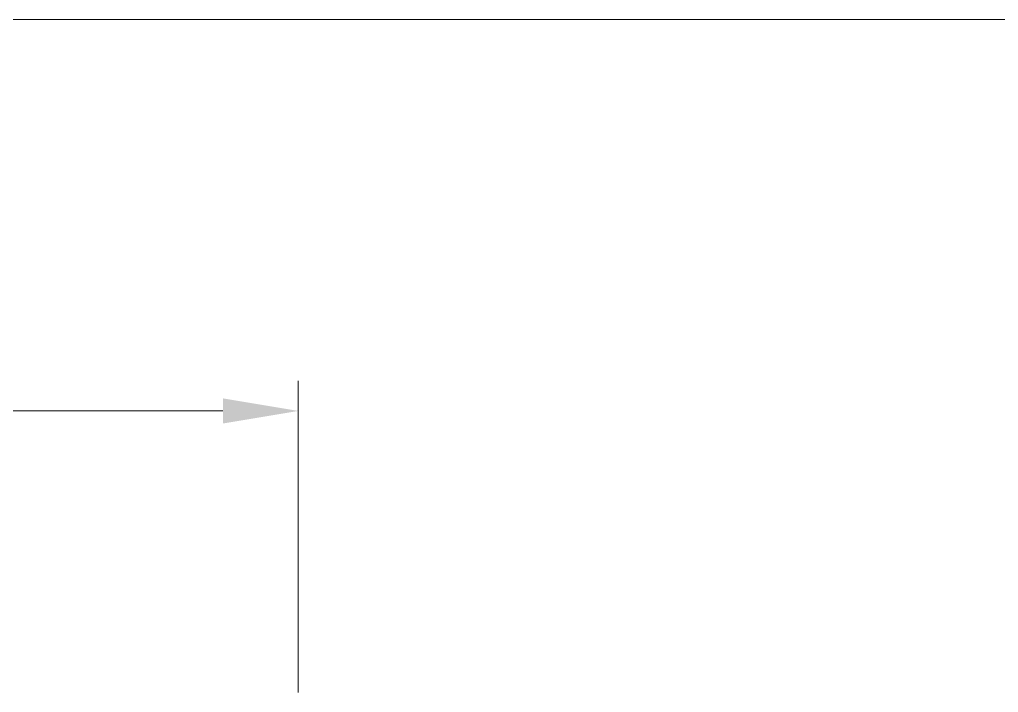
# Model space of a CAD drawing. Header units: inches. Extents: x 702888 to 852715, y 9845 to 271320.
# Drawn here: x 795185 to 800053, y 267302 to 270649 of the extents above; entities that cross this region are included whole.
import ezdxf

# ---------------------------------------------------------------- set-up
doc = ezdxf.new("R2010")
doc.units = ezdxf.units.IN
doc.header["$MEASUREMENT"] = 0
doc.header["$PDMODE"] = 34
doc.layers.get('Defpoints').update_dxf_attribs({"lineweight": 5})
doc.layers.add('AM_5', color=3, linetype='Continuous', lineweight=15)
doc.layers.add('chain', color=2, linetype='Continuous', lineweight=5)
doc.styles.add('s', font='simplex.shx', dxfattribs={"width": 0.8})
doc.dimstyles.new('mahesh$0', dxfattribs={"dimscale": 150, "dimtxt": 3, "dimasz": 2.5, "dimexe": 1, "dimexo": 1, "dimgap": 1, "dimtad": 1, "dimdec": 1, "dimzin": 12, "dimtxsty": 's', "dimcen": 2.5, "dimclrd": 1, "dimclre": 1, "dimclrt": 1, "dimadec": 0, "dimazin": 3, "dimtfac": 1, "dimtdec": 1, "dimtmove": 0, "dimatfit": 3, "dimfxl": 1, "dimlwd": 13, "dimlwe": 13, "dimarcsym": 0})

# ---------------------------------------------------------------- blocks, each defined once
blk = doc.blocks.new('*D417')
at = {"layer": 'AM_5', "color": 1, "lineweight": 13, "transparency": 16777216}
for p, q in [((67587.6, 32356.2), (67587.6, 33906.8)), ((84945.6, 32356.2), (84945.6, 33906.8)), ((67962.6, 33756.8), (84570.6, 33756.8))]:
    blk.add_line(p, q, dxfattribs=at)
at = {"layer": 'AM_5', "color": 1, "transparency": 16777216}
for points in [[(67962.6, 33819.3), (67962.6, 33694.3), (67587.6, 33756.8)], [(84570.6, 33819.3), (84570.6, 33694.3), (84945.6, 33756.8)]]:
    blk.add_solid(points, dxfattribs=at)
at = {"layer": 'Defpoints', "color": 0, "transparency": 16777216}
for p in [(84945.6, 33756.8), (67587.6, 32206.2), (84945.6, 32206.2)]:
    blk.add_point(p, dxfattribs=at)
at = {"layer": 'AM_5', "color": 1, "transparency": 16777216, "insert": (76266.6, 34131.8), "char_height": 450, "attachment_point": 5, "style": 's'}
blk.add_mtext('17358', dxfattribs=at)
blk = doc.blocks.new('*D423')
at = {"layer": 'AM_5', "color": 1, "lineweight": 13, "transparency": 16777216}
for p, q in [((955.6, 28356.2), (955.6, 35854.2)), ((101808.6, 28356.2), (101808.6, 35854.2)), ((1330.6, 35704.2), (101433.6, 35704.2))]:
    blk.add_line(p, q, dxfattribs=at)
at = {"layer": 'AM_5', "color": 1, "transparency": 16777216}
for points in [[(1330.6, 35766.7), (1330.6, 35641.7), (955.6, 35704.2)], [(101433.6, 35766.7), (101433.6, 35641.7), (101808.6, 35704.2)]]:
    blk.add_solid(points, dxfattribs=at)
at = {"layer": 'Defpoints', "color": 0, "transparency": 16777216}
for p in [(101808.6, 35704.2), (955.6, 28206.2), (101808.6, 28206.2)]:
    blk.add_point(p, dxfattribs=at)
at = {"layer": 'AM_5', "color": 1, "transparency": 16777216, "insert": (51382.1, 36079.2), "char_height": 450, "attachment_point": 5, "style": 's'}
blk.add_mtext('100853', dxfattribs=at)
blk = doc.blocks.new('A$C76b9bb42')
at = {"layer": 'AM_5'}
for base, p1, p2, picture, middle in [((101808.5667, 35704.1543), (955.5667, 28206.1859), (101808.5667, 28206.1859), '*D423', (51382.0667, 35704.1543)), ((84945.5667, 33756.8228), (67587.5667, 32206.1859), (84945.5667, 32206.1859), '*D417', (76266.5667, 33756.8228))]:
    dim = blk.add_linear_dim(base=base, p1=p1, p2=p2, dimstyle='mahesh$0', override={"dimfxl": 0.35}, dxfattribs=at)
    dim.commit()
    dim.dimension.update_dxf_attribs({"geometry": picture, "text_midpoint": middle, "dimtype": 128})

msp = doc.modelspace()

# ---------------------------------------------------------------- block references
at = {"layer": 'chain', "color": 1}
msp.add_blockref('A$C76b9bb42', (711625.145, 234945.321), dxfattribs=at)

doc.saveas('drawing.dxf')
